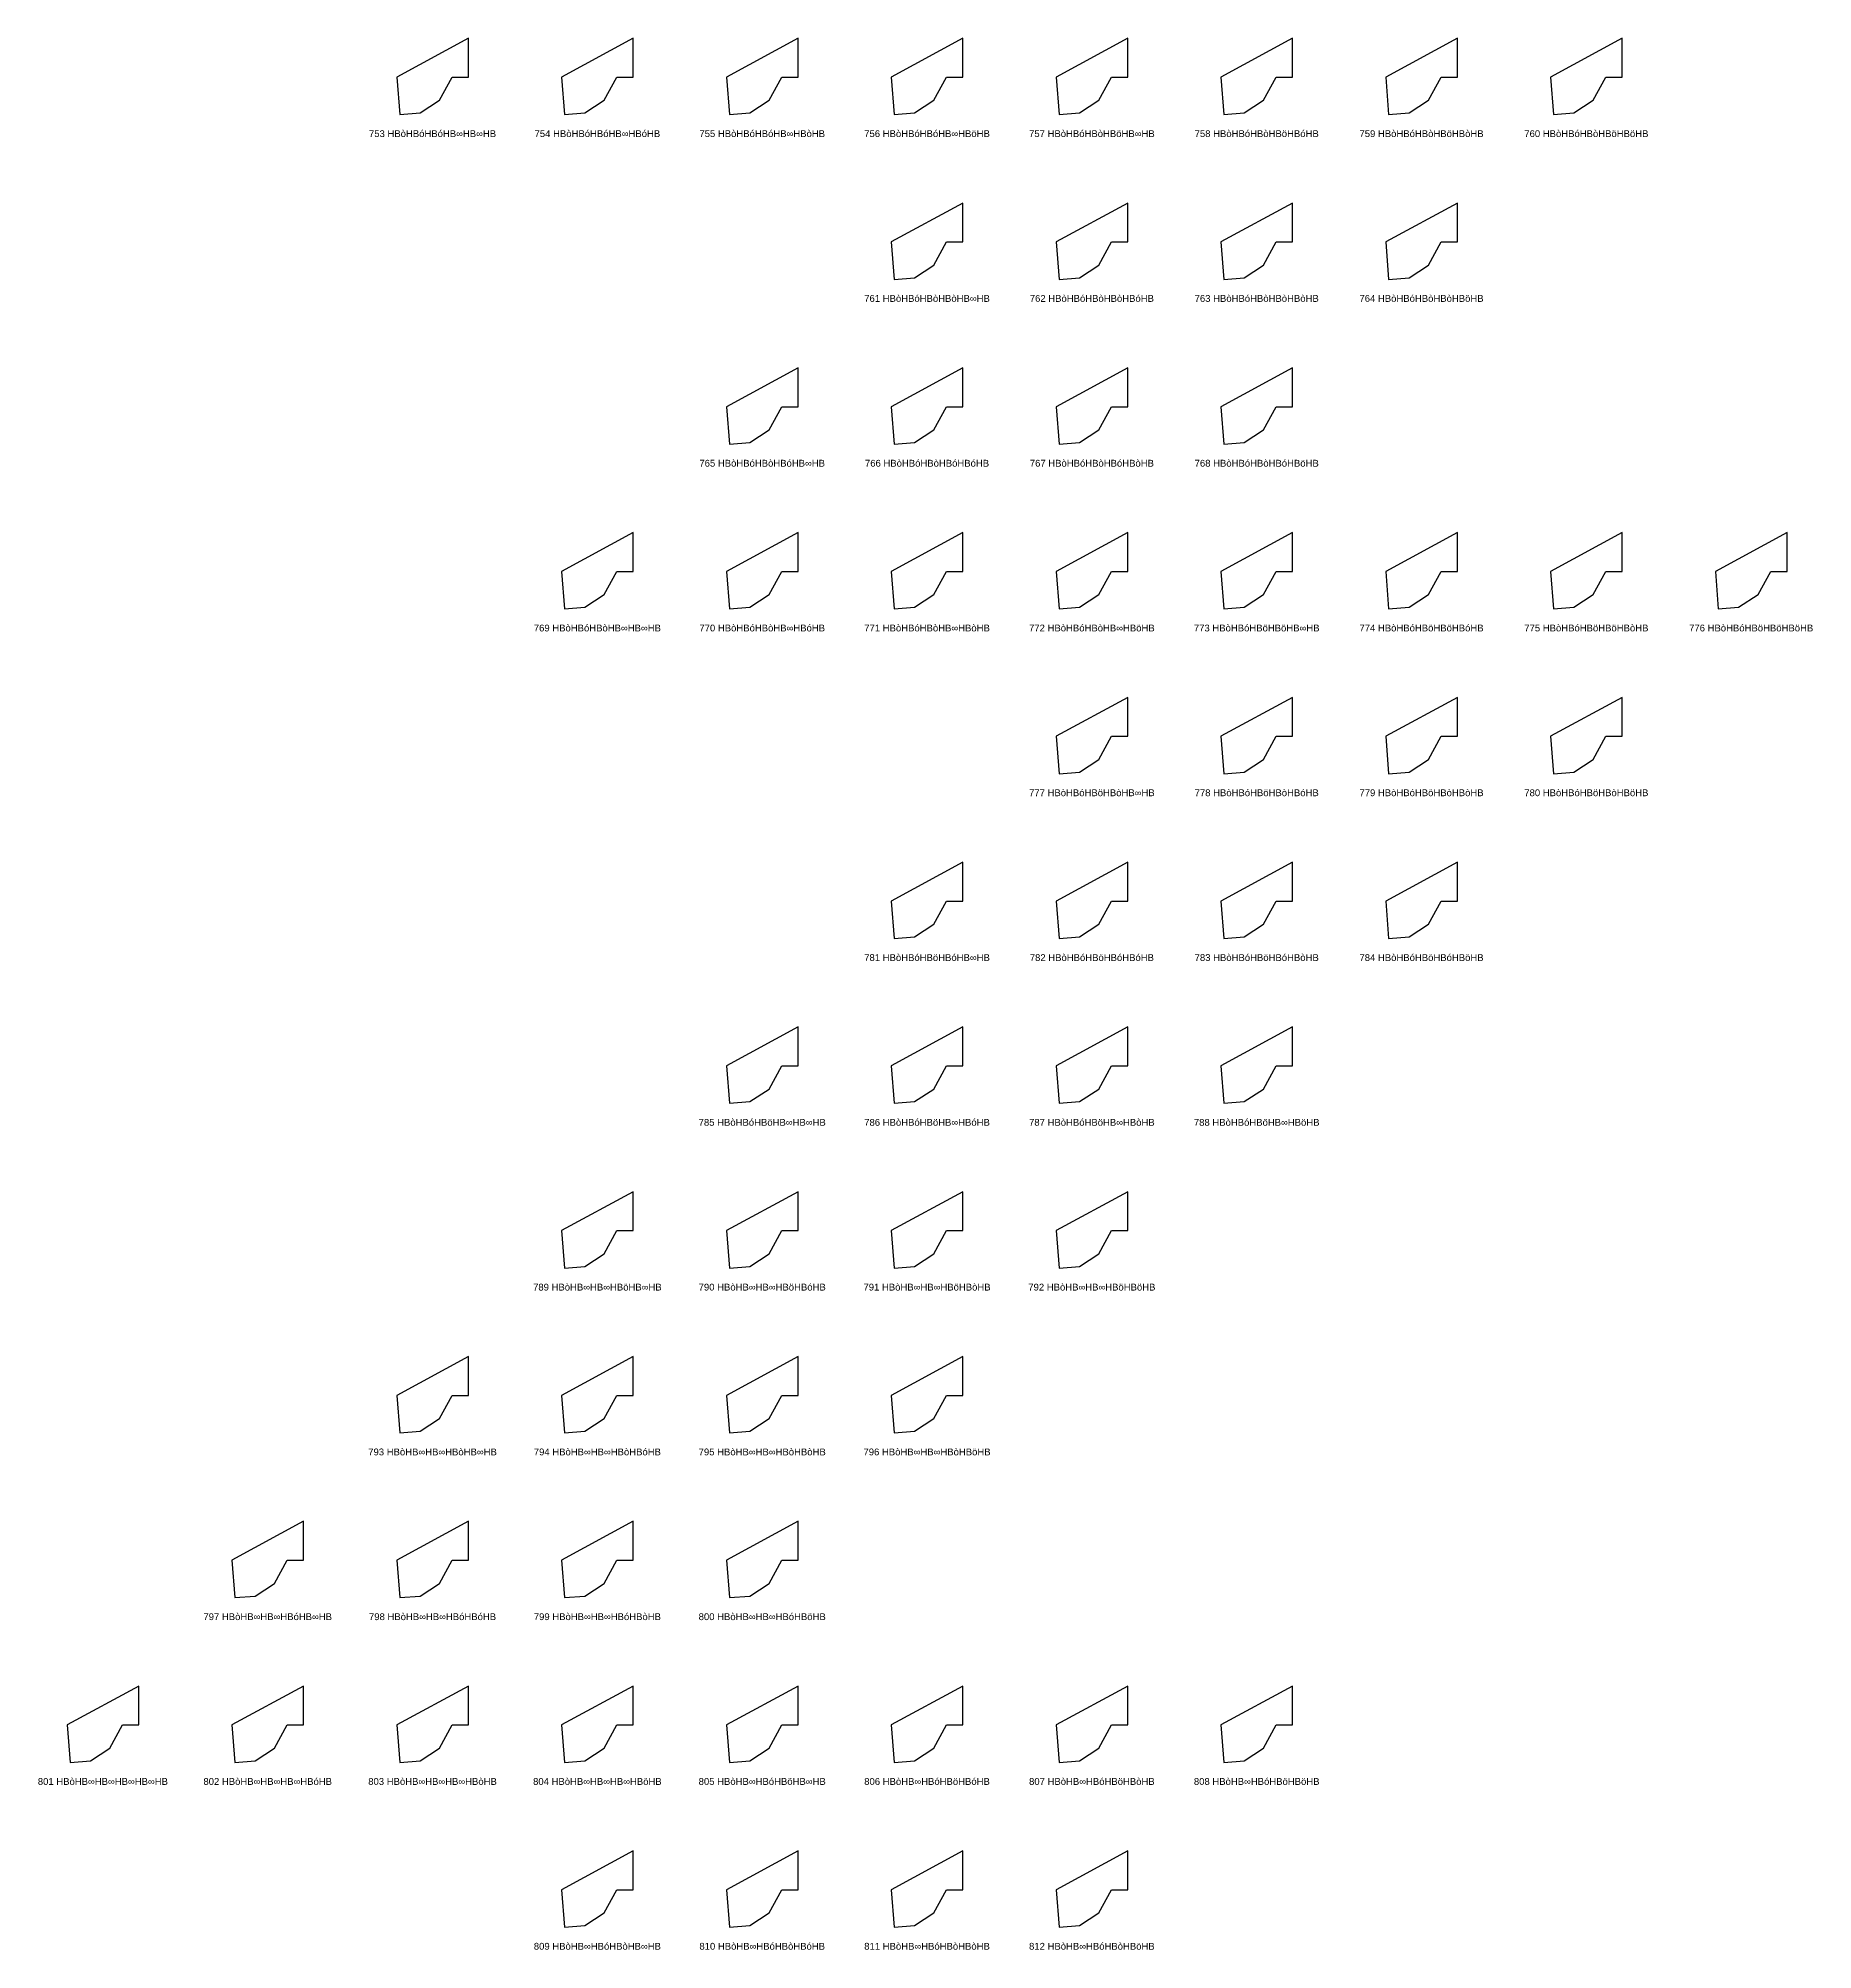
# Model space of a CAD drawing. Header units: millimetres. Extents: x 122552 to 1654769, y -10280102 to 62068.
# Drawn here: x 1263145 to 1550036, y -7335613 to -7026478 of the extents above; entities that cross this region are included whole.
import ezdxf
from ezdxf.enums import TextEntityAlignment as Align

# ---------------------------------------------------------------- set-up
doc = ezdxf.new("R2010")
doc.units = ezdxf.units.MM
doc.styles.add('Arial', font='arial_0.ttf')

msp = doc.modelspace()

# ---------------------------------------------------------------- linework, layer by layer
for points in [[(1330050, -7032767), (1332686, -7032767), (1332686, -7026478), (1321099, -7032767), (1321579, -7038825), (1324867, -7038564), (1328013, -7036519)], [(1356698, -7032767), (1359335, -7032767), (1359335, -7026478), (1347747, -7032767), (1348228, -7038825), (1351516, -7038564), (1354662, -7036519)], [(1383347, -7032767), (1385983, -7032767), (1385983, -7026478), (1374396, -7032767), (1374876, -7038825), (1378164, -7038564), (1381311, -7036519)], [(1409996, -7032767), (1412632, -7032767), (1412632, -7026478), (1401045, -7032767), (1401525, -7038825), (1404813, -7038564), (1407959, -7036519)], [(1436644, -7032767), (1439281, -7032767), (1439281, -7026478), (1427693, -7032767), (1428174, -7038825), (1431462, -7038564), (1434608, -7036519)], [(1463293, -7032767), (1465929, -7032767), (1465929, -7026478), (1454342, -7032767), (1454822, -7038825), (1458110, -7038564), (1461257, -7036519)], [(1489942, -7032767), (1492578, -7032767), (1492578, -7026478), (1480991, -7032767), (1481471, -7038825), (1484759, -7038564), (1487905, -7036519)], [(1516590, -7032767), (1519227, -7032767), (1519227, -7026478), (1507639, -7032767), (1508120, -7038825), (1511408, -7038564), (1514554, -7036519)], [(1409996, -7059415), (1412632, -7059415), (1412632, -7053127), (1401045, -7059415), (1401525, -7065474), (1404813, -7065213), (1407959, -7063168)], [(1436644, -7059415), (1439281, -7059415), (1439281, -7053127), (1427693, -7059415), (1428174, -7065474), (1431462, -7065213), (1434608, -7063168)], [(1463293, -7059415), (1465929, -7059415), (1465929, -7053127), (1454342, -7059415), (1454822, -7065474), (1458110, -7065213), (1461257, -7063168)], [(1489942, -7059415), (1492578, -7059415), (1492578, -7053127), (1480991, -7059415), (1481471, -7065474), (1484759, -7065213), (1487905, -7063168)], [(1383347, -7086064), (1385983, -7086064), (1385983, -7079776), (1374396, -7086064), (1374876, -7092122), (1378164, -7091862), (1381311, -7089817)], [(1409996, -7086064), (1412632, -7086064), (1412632, -7079776), (1401045, -7086064), (1401525, -7092122), (1404813, -7091862), (1407959, -7089817)], [(1436644, -7086064), (1439281, -7086064), (1439281, -7079776), (1427693, -7086064), (1428174, -7092122), (1431462, -7091862), (1434608, -7089817)], [(1463293, -7086064), (1465929, -7086064), (1465929, -7079776), (1454342, -7086064), (1454822, -7092122), (1458110, -7091862), (1461257, -7089817)], [(1356698, -7112713), (1359335, -7112713), (1359335, -7106424), (1347747, -7112713), (1348228, -7118771), (1351516, -7118510), (1354662, -7116465)], [(1383347, -7112713), (1385983, -7112713), (1385983, -7106424), (1374396, -7112713), (1374876, -7118771), (1378164, -7118510), (1381311, -7116465)], [(1409996, -7112713), (1412632, -7112713), (1412632, -7106424), (1401045, -7112713), (1401525, -7118771), (1404813, -7118510), (1407959, -7116465)], [(1436644, -7112713), (1439281, -7112713), (1439281, -7106424), (1427693, -7112713), (1428174, -7118771), (1431462, -7118510), (1434608, -7116465)], [(1463293, -7112713), (1465929, -7112713), (1465929, -7106424), (1454342, -7112713), (1454822, -7118771), (1458110, -7118510), (1461257, -7116465)], [(1489942, -7112713), (1492578, -7112713), (1492578, -7106424), (1480991, -7112713), (1481471, -7118771), (1484759, -7118510), (1487905, -7116465)], [(1516590, -7112713), (1519227, -7112713), (1519227, -7106424), (1507639, -7112713), (1508120, -7118771), (1511408, -7118510), (1514554, -7116465)], [(1543239, -7112713), (1545875, -7112713), (1545875, -7106424), (1534288, -7112713), (1534768, -7118771), (1538056, -7118510), (1541203, -7116465)], [(1436644, -7139361), (1439281, -7139361), (1439281, -7133073), (1427693, -7139361), (1428174, -7145420), (1431462, -7145159), (1434608, -7143114)], [(1463293, -7139361), (1465929, -7139361), (1465929, -7133073), (1454342, -7139361), (1454822, -7145420), (1458110, -7145159), (1461257, -7143114)], [(1489942, -7139361), (1492578, -7139361), (1492578, -7133073), (1480991, -7139361), (1481471, -7145420), (1484759, -7145159), (1487905, -7143114)], [(1516590, -7139361), (1519227, -7139361), (1519227, -7133073), (1507639, -7139361), (1508120, -7145420), (1511408, -7145159), (1514554, -7143114)], [(1409996, -7166010), (1412632, -7166010), (1412632, -7159722), (1401045, -7166010), (1401525, -7172068), (1404813, -7171808), (1407959, -7169763)], [(1436644, -7166010), (1439281, -7166010), (1439281, -7159722), (1427693, -7166010), (1428174, -7172068), (1431462, -7171808), (1434608, -7169763)], [(1463293, -7166010), (1465929, -7166010), (1465929, -7159722), (1454342, -7166010), (1454822, -7172068), (1458110, -7171808), (1461257, -7169763)], [(1489942, -7166010), (1492578, -7166010), (1492578, -7159722), (1480991, -7166010), (1481471, -7172068), (1484759, -7171808), (1487905, -7169763)], [(1383347, -7192659), (1385983, -7192659), (1385983, -7186370), (1374396, -7192659), (1374876, -7198717), (1378164, -7198456), (1381311, -7196411)], [(1409996, -7192659), (1412632, -7192659), (1412632, -7186370), (1401045, -7192659), (1401525, -7198717), (1404813, -7198456), (1407959, -7196411)], [(1436644, -7192659), (1439281, -7192659), (1439281, -7186370), (1427693, -7192659), (1428174, -7198717), (1431462, -7198456), (1434608, -7196411)], [(1463293, -7192659), (1465929, -7192659), (1465929, -7186370), (1454342, -7192659), (1454822, -7198717), (1458110, -7198456), (1461257, -7196411)], [(1356698, -7219307), (1359335, -7219307), (1359335, -7213019), (1347747, -7219307), (1348228, -7225366), (1351516, -7225105), (1354662, -7223060)], [(1383347, -7219307), (1385983, -7219307), (1385983, -7213019), (1374396, -7219307), (1374876, -7225366), (1378164, -7225105), (1381311, -7223060)], [(1409996, -7219307), (1412632, -7219307), (1412632, -7213019), (1401045, -7219307), (1401525, -7225366), (1404813, -7225105), (1407959, -7223060)], [(1436644, -7219307), (1439281, -7219307), (1439281, -7213019), (1427693, -7219307), (1428174, -7225366), (1431462, -7225105), (1434608, -7223060)], [(1330050, -7245956), (1332686, -7245956), (1332686, -7239668), (1321099, -7245956), (1321579, -7252014), (1324867, -7251754), (1328013, -7249709)], [(1356698, -7245956), (1359335, -7245956), (1359335, -7239668), (1347747, -7245956), (1348228, -7252014), (1351516, -7251754), (1354662, -7249709)], [(1383347, -7245956), (1385983, -7245956), (1385983, -7239668), (1374396, -7245956), (1374876, -7252014), (1378164, -7251754), (1381311, -7249709)], [(1409996, -7245956), (1412632, -7245956), (1412632, -7239668), (1401045, -7245956), (1401525, -7252014), (1404813, -7251754), (1407959, -7249709)], [(1303401, -7272605), (1306037, -7272605), (1306037, -7266316), (1294450, -7272605), (1294930, -7278663), (1298218, -7278402), (1301365, -7276357)], [(1330050, -7272605), (1332686, -7272605), (1332686, -7266316), (1321099, -7272605), (1321579, -7278663), (1324867, -7278402), (1328013, -7276357)], [(1356698, -7272605), (1359335, -7272605), (1359335, -7266316), (1347747, -7272605), (1348228, -7278663), (1351516, -7278402), (1354662, -7276357)], [(1383347, -7272605), (1385983, -7272605), (1385983, -7266316), (1374396, -7272605), (1374876, -7278663), (1378164, -7278402), (1381311, -7276357)], [(1276752, -7299253), (1279389, -7299253), (1279389, -7292965), (1267801, -7299253), (1268282, -7305312), (1271570, -7305051), (1274716, -7303006)], [(1303401, -7299253), (1306037, -7299253), (1306037, -7292965), (1294450, -7299253), (1294930, -7305312), (1298218, -7305051), (1301365, -7303006)], [(1330050, -7299253), (1332686, -7299253), (1332686, -7292965), (1321099, -7299253), (1321579, -7305312), (1324867, -7305051), (1328013, -7303006)], [(1356698, -7299253), (1359335, -7299253), (1359335, -7292965), (1347747, -7299253), (1348228, -7305312), (1351516, -7305051), (1354662, -7303006)], [(1383347, -7299253), (1385983, -7299253), (1385983, -7292965), (1374396, -7299253), (1374876, -7305312), (1378164, -7305051), (1381311, -7303006)], [(1409996, -7299253), (1412632, -7299253), (1412632, -7292965), (1401045, -7299253), (1401525, -7305312), (1404813, -7305051), (1407959, -7303006)], [(1436644, -7299253), (1439281, -7299253), (1439281, -7292965), (1427693, -7299253), (1428174, -7305312), (1431462, -7305051), (1434608, -7303006)], [(1463293, -7299253), (1465929, -7299253), (1465929, -7292965), (1454342, -7299253), (1454822, -7305312), (1458110, -7305051), (1461257, -7303006)], [(1356698, -7325902), (1359335, -7325902), (1359335, -7319614), (1347747, -7325902), (1348228, -7331960), (1351516, -7331700), (1354662, -7329655)], [(1383347, -7325902), (1385983, -7325902), (1385983, -7319614), (1374396, -7325902), (1374876, -7331960), (1378164, -7331700), (1381311, -7329655)], [(1409996, -7325902), (1412632, -7325902), (1412632, -7319614), (1401045, -7325902), (1401525, -7331960), (1404813, -7331700), (1407959, -7329655)], [(1436644, -7325902), (1439281, -7325902), (1439281, -7319614), (1427693, -7325902), (1428174, -7331960), (1431462, -7331700), (1434608, -7329655)]]:
    msp.add_lwpolyline(points, close=True)

# ---------------------------------------------------------------- texts
at = {"style": 'Arial'}
for s, p in [('753 HBòHBóHBóHB∞HB∞HB', (1326892, -7041912)), ('754 HBòHBóHBóHB∞HBóHB', (1353541, -7041912)), ('755 HBòHBóHBóHB∞HBòHB', (1380190, -7041912)), ('756 HBòHBóHBóHB∞HBöHB', (1406838, -7041912)), ('757 HBòHBóHBòHBöHB∞HB', (1433487, -7041912)), ('758 HBòHBóHBòHBöHBóHB', (1460136, -7041912)), ('759 HBòHBóHBòHBöHBòHB', (1486784, -7041912)), ('760 HBòHBóHBòHBöHBöHB', (1513433, -7041912)), ('761 HBòHBóHBòHBòHB∞HB', (1406838, -7068560)), ('762 HBòHBóHBòHBòHBóHB', (1433487, -7068560)), ('763 HBòHBóHBòHBòHBòHB', (1460136, -7068560)), ('764 HBòHBóHBòHBòHBöHB', (1486784, -7068560)), ('765 HBòHBóHBòHBóHB∞HB', (1380190, -7095209)), ('766 HBòHBóHBòHBóHBóHB', (1406838, -7095209)), ('767 HBòHBóHBòHBóHBòHB', (1433487, -7095209)), ('768 HBòHBóHBòHBóHBöHB', (1460136, -7095209)), ('769 HBòHBóHBòHB∞HB∞HB', (1353541, -7121858)), ('770 HBòHBóHBòHB∞HBóHB', (1380190, -7121858)), ('771 HBòHBóHBòHB∞HBòHB', (1406838, -7121858)), ('772 HBòHBóHBòHB∞HBöHB', (1433487, -7121858)), ('773 HBòHBóHBöHBöHB∞HB', (1460136, -7121858)), ('774 HBòHBóHBöHBöHBóHB', (1486784, -7121858)), ('775 HBòHBóHBöHBöHBòHB', (1513433, -7121858)), ('776 HBòHBóHBöHBöHBöHB', (1540082, -7121858)), ('777 HBòHBóHBöHBòHB∞HB', (1433487, -7148506)), ('778 HBòHBóHBöHBòHBóHB', (1460136, -7148506)), ('779 HBòHBóHBöHBòHBòHB', (1486784, -7148506)), ('780 HBòHBóHBöHBòHBöHB', (1513433, -7148506)), ('781 HBòHBóHBöHBóHB∞HB', (1406838, -7175155)), ('782 HBòHBóHBöHBóHBóHB', (1433487, -7175155)), ('783 HBòHBóHBöHBóHBòHB', (1460136, -7175155)), ('784 HBòHBóHBöHBóHBöHB', (1486784, -7175155)), ('785 HBòHBóHBöHB∞HB∞HB', (1380190, -7201804)), ('786 HBòHBóHBöHB∞HBóHB', (1406838, -7201804)), ('787 HBòHBóHBöHB∞HBòHB', (1433487, -7201804)), ('788 HBòHBóHBöHB∞HBöHB', (1460136, -7201804)), ('789 HBòHB∞HB∞HBöHB∞HB', (1353541, -7228452)), ('790 HBòHB∞HB∞HBöHBóHB', (1380190, -7228452)), ('791 HBòHB∞HB∞HBöHBòHB', (1406838, -7228452)), ('792 HBòHB∞HB∞HBöHBöHB', (1433487, -7228452)), ('793 HBòHB∞HB∞HBòHB∞HB', (1326892, -7255101)), ('794 HBòHB∞HB∞HBòHBóHB', (1353541, -7255101)), ('795 HBòHB∞HB∞HBòHBòHB', (1380190, -7255101)), ('796 HBòHB∞HB∞HBòHBöHB', (1406838, -7255101)), ('797 HBòHB∞HB∞HBóHB∞HB', (1300244, -7281750)), ('798 HBòHB∞HB∞HBóHBóHB', (1326892, -7281750)), ('799 HBòHB∞HB∞HBóHBòHB', (1353541, -7281750)), ('800 HBòHB∞HB∞HBóHBöHB', (1380190, -7281750)), ('801 HBòHB∞HB∞HB∞HB∞HB', (1273595, -7308398)), ('802 HBòHB∞HB∞HB∞HBóHB', (1300244, -7308398)), ('803 HBòHB∞HB∞HB∞HBòHB', (1326892, -7308398)), ('804 HBòHB∞HB∞HB∞HBöHB', (1353541, -7308398)), ('805 HBòHB∞HBóHBöHB∞HB', (1380190, -7308398)), ('806 HBòHB∞HBóHBöHBóHB', (1406838, -7308398)), ('807 HBòHB∞HBóHBöHBòHB', (1433487, -7308398)), ('808 HBòHB∞HBóHBöHBöHB', (1460136, -7308398)), ('809 HBòHB∞HBóHBòHB∞HB', (1353541, -7335047)), ('810 HBòHB∞HBóHBòHBóHB', (1380190, -7335047)), ('811 HBòHB∞HBóHBòHBòHB', (1406838, -7335047)), ('812 HBòHB∞HBóHBòHBöHB', (1433487, -7335047))]:
    msp.add_text(s, height=1100, dxfattribs=at).set_placement(p, align=Align.MIDDLE_CENTER)

doc.saveas('drawing.dxf')
